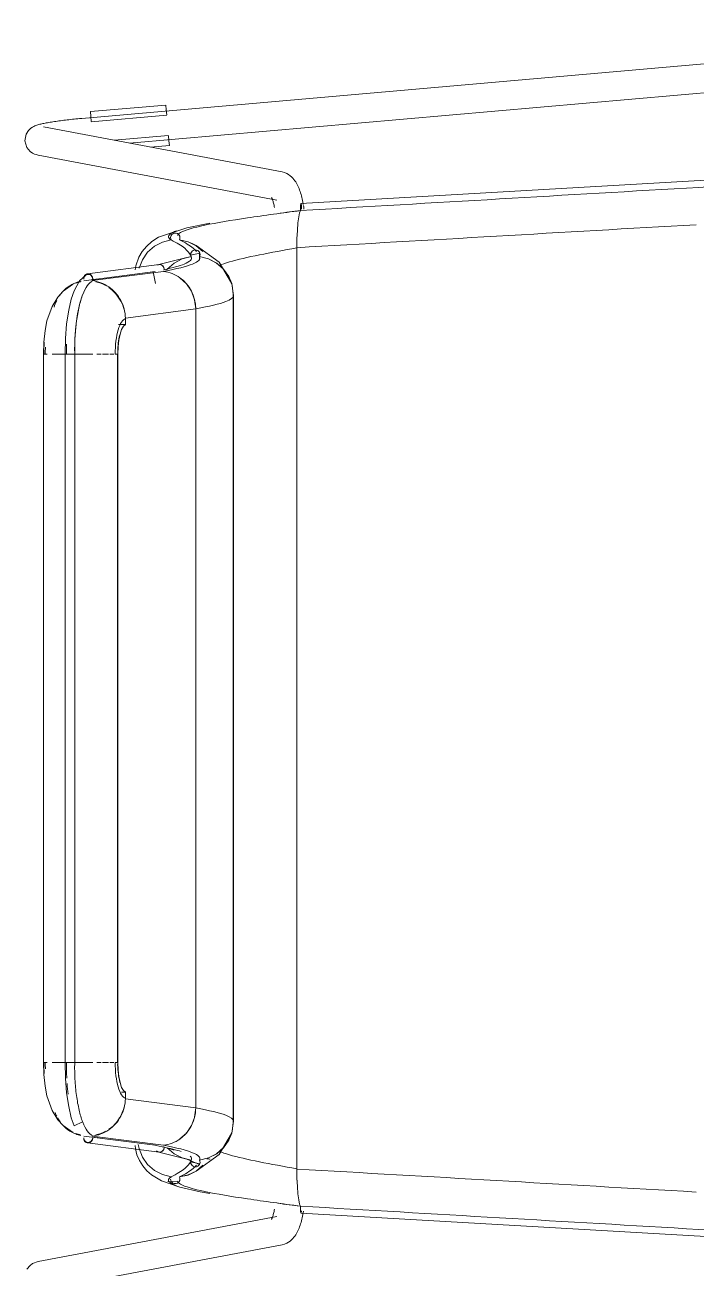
# Model space of a CAD drawing. Header units: millimetres. Extents: x 155927 to 295199, y -4084 to 97293.
# Drawn here: x 227239 to 227519, y 15441 to 15958 of the extents above; entities that cross this region are included whole.
import ezdxf

# ---------------------------------------------------------------- set-up
doc = ezdxf.new("R2010")
doc.units = ezdxf.units.MM
doc.header["$MEASUREMENT"] = 0
doc.layers.add('I-FURN', color=8, linetype='CONTINUOUS', lineweight=9)

msp = doc.modelspace()

# ---------------------------------------------------------------- linework, layer by layer
at = {"layer": 'I-FURN'}
for p, q in [((227706.29, 15958.28), (227262.97, 15919.33)), ((227282.84, 15909.03), (227707.34, 15946.33)), ((227266.58, 15922.15), (227297.99, 15924.91)), ((227266.76, 15920.11), (227266.58, 15922.15)), ((227297.99, 15924.91), (227298.17, 15922.86)), ((227298.17, 15922.86), (227298.35, 15920.8)), ((227242.43, 15915.7), (227242.99, 15916)), ((227242.99, 15916), (227243.47, 15916.22)), ((227243.47, 15916.22), (227243.9, 15916.39)), ((227243.9, 15916.39), (227244.3, 15916.53)), ((227244.3, 15916.53), (227244.7, 15916.66)), ((227244.7, 15916.66), (227245.09, 15916.77)), ((227245.09, 15916.77), (227245.49, 15916.88)), ((227245.49, 15916.88), (227245.91, 15916.98)), ((227245.91, 15916.98), (227246.33, 15917.08)), ((227246.33, 15917.08), (227246.78, 15917.18)), ((227246.78, 15917.18), (227247.24, 15917.28)), ((227247.24, 15917.28), (227247.71, 15917.37)), ((227247.71, 15917.37), (227248.21, 15917.47)), ((227248.21, 15917.47), (227248.72, 15917.56)), ((227248.72, 15917.56), (227249.26, 15917.66)), ((227249.26, 15917.66), (227249.81, 15917.75)), ((227249.81, 15917.75), (227250.38, 15917.84)), ((227250.38, 15917.84), (227250.96, 15917.93)), ((227250.96, 15917.93), (227251.57, 15918.02)), ((227251.57, 15918.02), (227252.18, 15918.11)), ((227252.18, 15918.11), (227252.82, 15918.2)), ((227252.82, 15918.2), (227253.47, 15918.29)), ((227253.47, 15918.29), (227254.13, 15918.38)), ((227254.13, 15918.38), (227254.81, 15918.47)), ((227254.81, 15918.47), (227255.5, 15918.55)), ((227255.5, 15918.55), (227256.19, 15918.64)), ((227256.19, 15918.64), (227256.9, 15918.72)), ((227256.9, 15918.72), (227257.62, 15918.8)), ((227257.62, 15918.8), (227258.35, 15918.88)), ((227258.35, 15918.88), (227259.08, 15918.96)), ((227259.08, 15918.96), (227259.82, 15919.04)), ((227259.82, 15919.04), (227260.56, 15919.11)), ((227260.56, 15919.11), (227261.31, 15919.18)), ((227261.31, 15919.18), (227262.06, 15919.25)), ((227262.06, 15919.25), (227262.81, 15919.32)), ((227262.81, 15919.32), (227262.97, 15919.33)), ((227266.94, 15918.04), (227266.76, 15920.11)), ((227266.95, 15917.92), (227298.36, 15920.68)), ((227239.3, 15909.95), (227239.78, 15912.71)), ((227239.78, 15912.71), (227240.82, 15914.37)), ((227240.82, 15914.37), (227241.73, 15915.22)), ((227241.73, 15915.22), (227242.43, 15915.7)), ((227346.41, 15897.04), (227247.12, 15915.85)), ((227299.1, 15912.23), (227276.5, 15910.24)), ((227299.11, 15912.11), (227299.3, 15910.04)), ((227240.13, 15907.2), (227239.3, 15909.95)), ((227240.13, 15907.2), (227241.45, 15905.62)), ((227241.45, 15905.62), (227242.53, 15904.88)), ((227291.58, 15907.3), (227299.48, 15908)), ((227299.3, 15910.04), (227299.48, 15908)), ((227242.53, 15904.88), (227243.34, 15904.5)), ((227243.34, 15904.5), (227243.96, 15904.29)), ((227243.96, 15904.29), (227244.47, 15904.15)), ((227244.47, 15904.15), (227244.89, 15904.06)), ((227244.89, 15904.06), (227344.18, 15885.25)), ((227686.17, 15903.14), (227354.26, 15883.85)), ((227346.41, 15897.04), (227347.4, 15896.78)), ((227347.4, 15896.78), (227348.3, 15896.42)), ((227348.3, 15896.42), (227349.09, 15895.98)), ((227349.09, 15895.98), (227349.77, 15895.5)), ((227349.77, 15895.5), (227350.37, 15894.99)), ((227350.37, 15894.99), (227350.89, 15894.47)), ((227350.89, 15894.47), (227351.34, 15893.94)), ((227351.34, 15893.94), (227351.74, 15893.4)), ((227351.74, 15893.4), (227352.1, 15892.87)), ((227352.1, 15892.87), (227352.43, 15892.33)), ((227352.43, 15892.33), (227352.72, 15891.79)), ((227352.72, 15891.79), (227352.99, 15891.24)), ((227352.99, 15891.24), (227353.24, 15890.68)), ((227353.24, 15890.68), (227353.48, 15890.11)), ((227353.48, 15890.11), (227353.7, 15889.53)), ((227341.95, 15886.47), (227341.97, 15886.45)), ((227341.97, 15886.45), (227342.01, 15886.37)), ((227342.01, 15886.37), (227342.06, 15886.29)), ((227342.06, 15886.29), (227342.13, 15886.13)), ((227342.13, 15886.13), (227342.22, 15885.94)), ((227342.22, 15885.94), (227342.31, 15885.71)), ((227342.31, 15885.71), (227342.41, 15885.44)), ((227342.41, 15885.44), (227342.52, 15885.13)), ((227342.52, 15885.13), (227342.63, 15884.8)), ((227353.7, 15889.53), (227353.9, 15888.94)), ((227353.9, 15888.94), (227354.1, 15888.33)), ((227354.1, 15888.33), (227354.28, 15887.72)), ((227354.28, 15887.72), (227354.45, 15887.09)), ((227354.45, 15887.09), (227354.61, 15886.44)), ((227354.61, 15886.44), (227354.77, 15885.79)), ((227354.77, 15885.79), (227354.91, 15885.12)), ((227354.91, 15885.12), (227355.04, 15884.44)), ((227342.63, 15884.8), (227342.74, 15884.43)), ((227342.74, 15884.43), (227342.84, 15884.04)), ((227342.84, 15884.04), (227342.95, 15883.62)), ((227342.95, 15883.62), (227343.05, 15883.17)), ((227343.05, 15883.17), (227343.15, 15882.7)), ((227343.15, 15882.7), (227343.25, 15882.21)), ((227353.67, 15880.08), (227353.3, 15878.33)), ((227353.31, 15878.34), (227353.67, 15880.08)), ((227353.67, 15880.08), (227354.07, 15880.98)), ((227354.07, 15880.98), (227353.67, 15880.08)), ((227354.05, 15881.95), (227354.06, 15882.45)), ((227354.06, 15882.44), (227354.05, 15881.95)), ((227354.05, 15881.95), (227354.05, 15881.45)), ((227354.05, 15881.45), (227354.05, 15881.95)), ((227354.05, 15881.45), (227354.07, 15880.98)), ((227354.07, 15880.98), (227354.05, 15881.45)), ((227354.08, 15882.9), (227354.06, 15882.44)), ((227354.06, 15882.45), (227354.08, 15882.9)), ((227354.08, 15882.9), (227354.11, 15883.29)), ((227354.11, 15883.28), (227354.08, 15882.9)), ((227354.11, 15883.29), (227354.16, 15883.59)), ((227354.16, 15883.58), (227354.11, 15883.28)), ((227354.16, 15883.59), (227354.21, 15883.78)), ((227354.21, 15883.77), (227354.16, 15883.58)), ((227354.26, 15883.85), (227354.21, 15883.77)), ((227354.21, 15883.78), (227354.26, 15883.85)), ((227354.31, 15883.78), (227354.26, 15883.85)), ((227354.26, 15883.85), (227354.31, 15883.79)), ((227354.31, 15883.79), (227354.36, 15883.6)), ((227354.36, 15883.6), (227354.31, 15883.78)), ((227354.41, 15883.31), (227354.36, 15883.6)), ((227354.36, 15883.6), (227354.41, 15883.31)), ((227354.44, 15882.93), (227354.41, 15883.31)), ((227354.41, 15883.31), (227354.44, 15882.93)), ((227354.46, 15882.48), (227354.44, 15882.93)), ((227354.44, 15882.93), (227354.47, 15882.48)), ((227354.47, 15881.99), (227354.46, 15882.48)), ((227354.47, 15882.48), (227354.47, 15881.99)), ((227354.47, 15881.49), (227354.47, 15881.99)), ((227354.47, 15881.99), (227354.47, 15881.49)), ((227355.04, 15884.44), (227355.17, 15883.74)), ((227355.17, 15883.74), (227355.21, 15883.49)), ((227355.28, 15883.04), (227355.39, 15882.33)), ((227355.39, 15882.33), (227355.49, 15881.6)), ((227316.35, 15875.74), (227306.68, 15873.84)), ((227352.99, 15875.84), (227352.75, 15872.74)), ((227352.76, 15872.78), (227352.99, 15875.84)), ((227353.3, 15878.33), (227352.99, 15875.84)), ((227353, 15875.87), (227353.31, 15878.33)), ((227294.97, 15869.85), (227292.14, 15868.03)), ((227306.68, 15873.84), (227294.97, 15869.85)), ((227299.97, 15869.7), (227300.04, 15870.2)), ((227300.04, 15870.2), (227299.97, 15869.7)), ((227300.01, 15869.2), (227299.97, 15869.7)), ((227299.97, 15869.7), (227300.01, 15869.21)), ((227300.04, 15870.2), (227300.24, 15870.65)), ((227300.24, 15870.65), (227300.04, 15870.2)), ((227300.24, 15870.65), (227300.54, 15871.04)), ((227300.54, 15871.04), (227300.24, 15870.65)), ((227300.54, 15871.04), (227300.94, 15871.34)), ((227300.94, 15871.34), (227300.54, 15871.04)), ((227301.39, 15871.54), (227300.94, 15871.34)), ((227300.94, 15871.34), (227301.39, 15871.53)), ((227301.39, 15871.53), (227301.88, 15871.61)), ((227301.88, 15871.61), (227301.39, 15871.54)), ((227301.88, 15871.61), (227302.36, 15871.55)), ((227302.36, 15871.55), (227301.88, 15871.61)), ((227302.36, 15871.55), (227302.82, 15871.37)), ((227302.82, 15871.37), (227302.36, 15871.55)), ((227302.82, 15871.37), (227303.22, 15871.08)), ((227303.23, 15871.08), (227302.82, 15871.37)), ((227303.22, 15871.08), (227303.54, 15870.7)), ((227303.54, 15870.7), (227303.23, 15871.08)), ((227303.54, 15870.7), (227303.75, 15870.25)), ((227303.75, 15870.25), (227303.54, 15870.7)), ((227303.75, 15870.25), (227303.84, 15869.76)), ((227303.84, 15869.76), (227303.75, 15870.25)), ((227303.84, 15869.76), (227303.81, 15869.26)), ((227303.81, 15869.26), (227303.84, 15869.76)), ((227352.6, 15869.26), (227352.75, 15872.74)), ((227352.75, 15872.74), (227352.6, 15869.2)), ((227289.9, 15866.04), (227288.12, 15863.87)), ((227292.14, 15868.03), (227289.9, 15866.04)), ((227293.22, 15866.09), (227290.4, 15863.61)), ((227296.54, 15867.83), (227293.22, 15866.09)), ((227300.17, 15868.73), (227296.54, 15867.83)), ((227300.01, 15869.21), (227300.17, 15868.73)), ((227300.18, 15868.73), (227300.01, 15869.2)), ((227303.81, 15869.26), (227303.66, 15868.79)), ((227303.66, 15868.79), (227303.81, 15869.26)), ((227303.66, 15868.79), (227307.27, 15867.99)), ((227307.28, 15868), (227303.66, 15868.79)), ((227307.27, 15867.99), (227310.6, 15866.35)), ((227310.6, 15866.36), (227307.28, 15868)), ((227310.67, 15866.41), (227308.93, 15867.3)), ((227308.94, 15864.07), (227309.35, 15864.36)), ((227309.34, 15864.36), (227308.94, 15864.07)), ((227309.81, 15864.55), (227309.34, 15864.36)), ((227309.35, 15864.36), (227309.81, 15864.55)), ((227310.3, 15864.62), (227309.81, 15864.55)), ((227309.81, 15864.55), (227310.3, 15864.61)), ((227310.79, 15864.55), (227310.3, 15864.62)), ((227310.3, 15864.61), (227310.79, 15864.55)), ((227313.43, 15863.96), (227310.6, 15866.36)), ((227310.6, 15866.35), (227313.44, 15863.96)), ((227320.21, 15859.43), (227310.67, 15866.41)), ((227310.79, 15864.55), (227311.25, 15864.36)), ((227311.25, 15864.36), (227310.79, 15864.55)), ((227311.25, 15864.36), (227311.65, 15864.07)), ((227311.65, 15864.07), (227311.25, 15864.36)), ((227352.54, 15865.51), (227352.6, 15869.2)), ((227352.6, 15869.2), (227352.54, 15865.43)), ((227352.54, 15865.43), (227352.54, 15482.03)), ((227352.54, 15482.03), (227352.54, 15865.43)), ((227286.78, 15861.6), (227285.49, 15858)), ((227288.12, 15863.87), (227286.78, 15861.6)), ((227288.22, 15860.53), (227286.82, 15857.01)), ((227290.4, 15863.61), (227288.22, 15860.53)), ((227295.08, 15858.45), (227306.7, 15861.42)), ((227301.43, 15859.13), (227298.56, 15856.62)), ((227304.83, 15860.88), (227301.43, 15859.13)), ((227308.54, 15861.78), (227304.83, 15860.88)), ((227306.7, 15861.42), (227308.56, 15861.74)), ((227312.15, 15863.29), (227308.26, 15862.45)), ((227308.43, 15863.24), (227308.34, 15862.74)), ((227308.34, 15862.74), (227308.38, 15862.25)), ((227308.35, 15862.74), (227308.43, 15863.23)), ((227308.38, 15862.24), (227308.35, 15862.74)), ((227308.38, 15862.25), (227308.54, 15861.78)), ((227308.55, 15861.77), (227308.38, 15862.24)), ((227308.63, 15863.69), (227308.43, 15863.24)), ((227308.43, 15863.23), (227308.63, 15863.68)), ((227308.63, 15863.68), (227308.94, 15864.07)), ((227308.94, 15864.07), (227308.63, 15863.69)), ((227311.65, 15864.07), (227311.96, 15863.68)), ((227311.97, 15863.69), (227311.65, 15864.07)), ((227311.96, 15863.68), (227312.17, 15863.23)), ((227312.17, 15863.24), (227311.97, 15863.69)), ((227312.07, 15860.71), (227312.02, 15863.59)), ((227312.05, 15861.78), (227312.21, 15862.25)), ((227312.21, 15862.24), (227312.05, 15861.77)), ((227315.76, 15860.88), (227312.05, 15861.78)), ((227312.25, 15862.74), (227312.17, 15863.24)), ((227312.17, 15863.23), (227312.25, 15862.74)), ((227312.25, 15862.74), (227312.21, 15862.24)), ((227312.21, 15862.25), (227312.25, 15862.74)), ((227315.76, 15860.88), (227319.15, 15859.13)), ((227319.16, 15859.13), (227315.76, 15860.88)), ((227319.15, 15859.13), (227322.03, 15856.62)), ((227322.03, 15856.62), (227319.16, 15859.13)), ((227325.33, 15850.78), (227320.21, 15859.43)), ((227261.98, 15851.71), (227264.88, 15854.25)), ((227293.52, 15855.62), (227263.82, 15851.77)), ((227295.16, 15858.47), (227265.38, 15854.61)), ((227267.37, 15851.79), (227297.07, 15855.64)), ((227285.49, 15858), (227285.27, 15856.34)), ((227292.74, 15855.49), (227293.69, 15850.67)), ((227294.92, 15858.41), (227294.48, 15858.23)), ((227295.39, 15858.48), (227294.92, 15858.41)), ((227295.86, 15858.41), (227295.39, 15858.48)), ((227296.3, 15858.22), (227295.86, 15858.41)), ((227296.69, 15857.93), (227296.3, 15858.22)), ((227296.99, 15857.55), (227296.69, 15857.93)), ((227297.18, 15857.09), (227296.99, 15857.55)), ((227297.26, 15856.6), (227297.18, 15857.09)), ((227297.22, 15856.11), (227297.26, 15856.6)), ((227298.56, 15856.62), (227298.33, 15856.36)), ((227322.03, 15856.62), (227324.2, 15853.48)), ((227324.2, 15853.49), (227322.03, 15856.62)), ((227325.4, 15850.62), (227324.03, 15853.8)), ((227255.3, 15847.45), (227259.19, 15850.13)), ((227259.19, 15850.13), (227259.39, 15850.23)), ((227259.8, 15847.59), (227261.98, 15851.71)), ((227265.02, 15851.92), (227269.79, 15852.54)), ((227306.57, 15850.52), (227303.83, 15853.01)), ((227308.65, 15847.4), (227306.57, 15850.52)), ((227325.57, 15849.92), (227324.2, 15853.49)), ((227324.2, 15853.48), (227325.56, 15849.91)), ((227326.19, 15845.59), (227325.4, 15850.62)), ((227325.56, 15849.91), (227326.04, 15846.12)), ((227326.04, 15846.12), (227325.57, 15849.92)), ((227250.61, 15841.09), (227253, 15844.98)), ((227253, 15844.98), (227255.3, 15847.45)), ((227257.54, 15839.44), (227258.64, 15844.13)), ((227258.64, 15844.13), (227259.8, 15847.59)), ((227263.34, 15845.83), (227262.25, 15842.39)), ((227309.97, 15843.86), (227308.65, 15847.4)), ((227310.44, 15840.09), (227309.97, 15843.86)), ((227326.04, 15846.12), (227326.04, 15501.34)), ((227326.04, 15501.34), (227326.04, 15846.12)), ((227326.19, 15806.68), (227326.19, 15845.59)), ((227248.48, 15835.05), (227250.61, 15841.09)), ((227256.69, 15833.82), (227257.54, 15839.44)), ((227262.25, 15842.39), (227261.28, 15837.96)), ((227281.17, 15836.23), (227310.44, 15840.09)), ((227310.44, 15840.09), (227310.44, 15507.38)), ((227310.44, 15507.38), (227310.44, 15840.09)), ((227247.69, 15831.01), (227248.48, 15835.05)), ((227256.21, 15827.7), (227256.69, 15833.82)), ((227260.69, 15833.95), (227260.15, 15827.38)), ((227261.28, 15837.96), (227260.69, 15833.95)), ((227281.23, 15833.51), (227278.23, 15833.51)), ((227280.37, 15832.87), (227281.23, 15833.51)), ((227281.23, 15833.51), (227281.17, 15836.23)), ((227247.19, 15826.19), (227247.69, 15831.01)), ((227278.4, 15827.05), (227278.91, 15829.54)), ((227278.91, 15829.54), (227279.58, 15831.52)), ((227279.58, 15831.52), (227280.37, 15832.87)), ((227247.08, 15821.16), (227247.19, 15826.19)), ((227256.11, 15821.16), (227256.21, 15827.7)), ((227260.15, 15827.38), (227260.07, 15821.16)), ((227277.98, 15821.16), (227278.08, 15824.2)), ((227278.08, 15824.2), (227278.4, 15827.05)), ((227247.25, 15821.16), (227247.08, 15821.16)), ((227247.08, 15821.16), (227247.08, 15526.31)), ((227247.09, 15821.16), (227248.57, 15821.16)), ((227250.6, 15821.16), (227253.17, 15821.16)), ((227256.36, 15821.16), (227253.33, 15821.16)), ((227253.34, 15821.16), (227256.36, 15821.16)), ((227256.11, 15821.16), (227256.11, 15526.31)), ((227256.11, 15821.16), (227260.07, 15821.16)), ((227256.18, 15821.16), (227256.11, 15821.16)), ((227256.38, 15821.16), (227256.18, 15821.16)), ((227256.68, 15821.16), (227256.38, 15821.16)), ((227257.07, 15821.16), (227256.68, 15821.16)), ((227257.53, 15821.16), (227257.07, 15821.16)), ((227258.02, 15821.16), (227257.53, 15821.16)), ((227258.52, 15821.16), (227258.02, 15821.16)), ((227258.99, 15821.16), (227258.52, 15821.16)), ((227259.41, 15821.16), (227258.99, 15821.16)), ((227259.74, 15821.16), (227259.41, 15821.16)), ((227259.96, 15821.16), (227259.74, 15821.16)), ((227260.07, 15821.16), (227259.96, 15821.16)), ((227263.86, 15821.16), (227260.05, 15821.16)), ((227260.05, 15821.16), (227263.86, 15821.16)), ((227260.08, 15526.31), (227260.08, 15821.16)), ((227264.05, 15821.16), (227267.61, 15821.16)), ((227269.24, 15821.16), (227271.08, 15821.16)), ((227271.6, 15821.16), (227274.06, 15821.16)), ((227274.65, 15821.16), (227276.39, 15821.16)), ((227277.92, 15821.16), (227277.92, 15526.31)), ((227277.98, 15526.31), (227277.98, 15821.16)), ((227326.19, 15501.88), (227326.19, 15806.68)), ((227247.08, 15526.31), (227247.25, 15526.31)), ((227247.08, 15526.31), (227247.19, 15521.28)), ((227248.57, 15526.31), (227247.09, 15526.31)), ((227253.17, 15526.31), (227250.6, 15526.31)), ((227253.33, 15526.31), (227256.36, 15526.31)), ((227256.36, 15526.31), (227253.34, 15526.31)), ((227259.96, 15526.31), (227256.11, 15526.31)), ((227256.11, 15526.31), (227256.21, 15519.76)), ((227256.11, 15526.31), (227256.18, 15526.31)), ((227256.18, 15526.31), (227256.38, 15526.31)), ((227256.38, 15526.31), (227256.68, 15526.31)), ((227256.68, 15526.31), (227257.07, 15526.31)), ((227257.07, 15526.31), (227257.53, 15526.31)), ((227257.53, 15526.31), (227258.02, 15526.31)), ((227258.02, 15526.31), (227258.52, 15526.31)), ((227258.52, 15526.31), (227258.99, 15526.31)), ((227258.99, 15526.31), (227259.41, 15526.31)), ((227259.41, 15526.31), (227259.74, 15526.31)), ((227259.74, 15526.31), (227259.96, 15526.31)), ((227260.05, 15526.31), (227264.05, 15526.31)), ((227263.86, 15526.31), (227260.05, 15526.31)), ((227267.61, 15526.31), (227264.05, 15526.31)), ((227271.08, 15526.31), (227269.24, 15526.31)), ((227274.06, 15526.31), (227271.6, 15526.31)), ((227276.39, 15526.31), (227274.65, 15526.31)), ((227278.08, 15523.27), (227277.98, 15526.31)), ((227278.4, 15520.42), (227278.08, 15523.27)), ((227247.19, 15521.28), (227247.69, 15516.45)), ((227256.21, 15519.76), (227256.69, 15513.64)), ((227278.91, 15517.93), (227278.4, 15520.42)), ((227279.58, 15515.94), (227278.91, 15517.93)), ((227247.69, 15516.45), (227248.48, 15512.42)), ((227248.48, 15512.42), (227250.61, 15506.37)), ((227256.69, 15513.64), (227257.54, 15508.02)), ((227279.57, 15513.95), (227281.23, 15513.95)), ((227280.37, 15514.59), (227279.58, 15515.94)), ((227281.23, 15513.95), (227280.37, 15514.59)), ((227281.17, 15511.24), (227281.23, 15513.95)), ((227257.54, 15508.02), (227258.64, 15503.33)), ((227310.44, 15507.38), (227281.17, 15511.24)), ((227309.97, 15503.61), (227310.44, 15507.38)), ((227250.61, 15506.37), (227253, 15502.49)), ((227253, 15502.49), (227255.3, 15500.01)), ((227258.64, 15503.33), (227259.8, 15499.88)), ((227308.65, 15500.06), (227309.9, 15503.34)), ((227326.19, 15501.88), (227325.4, 15496.84)), ((227255.3, 15500.01), (227259.19, 15497.34)), ((227259.19, 15497.34), (227259.39, 15497.24)), ((227259.8, 15499.88), (227263.34, 15501.64)), ((227303.83, 15494.46), (227306.57, 15496.95)), ((227306.57, 15496.95), (227308.65, 15500.06)), ((227325.33, 15496.69), (227320.21, 15488.04)), ((227325.4, 15496.84), (227324.03, 15493.66)), ((227325.56, 15497.55), (227324.2, 15493.98)), ((227324.2, 15493.98), (227325.57, 15497.55)), ((227326.04, 15501.34), (227325.56, 15497.55)), ((227325.57, 15497.55), (227326.04, 15501.34)), ((227263.82, 15495.69), (227293.52, 15491.85)), ((227265.38, 15492.85), (227295.16, 15489)), ((227267.35, 15495.24), (227269.79, 15494.92)), ((227267.37, 15495.67), (227297.07, 15491.83)), ((227285.16, 15491.73), (227285.31, 15490.31)), ((227286.45, 15492.19), (227286.82, 15490.45)), ((227286.83, 15490.46), (227286.46, 15492.2)), ((227299.03, 15490.6), (227292.74, 15491.97)), ((227324.2, 15493.98), (227322.03, 15490.85)), ((227322.03, 15490.84), (227324.2, 15493.98)), ((227285.31, 15490.31), (227285.97, 15487.81)), ((227285.97, 15487.81), (227287, 15485.44)), ((227286.82, 15490.45), (227288.22, 15486.94)), ((227288.22, 15486.94), (227290.4, 15483.85)), ((227294.1, 15489.53), (227294.48, 15489.24)), ((227294.48, 15489.24), (227294.92, 15489.05)), ((227294.92, 15489.05), (227295.39, 15488.98)), ((227295.08, 15489.01), (227306.7, 15486.05)), ((227295.39, 15488.98), (227295.86, 15489.05)), ((227295.86, 15489.05), (227296.3, 15489.24)), ((227296.3, 15489.24), (227296.69, 15489.54)), ((227296.69, 15489.54), (227296.99, 15489.92)), ((227296.99, 15489.92), (227297.18, 15490.37)), ((227297.18, 15490.37), (227297.26, 15490.86)), ((227297.26, 15490.86), (227297.22, 15491.36)), ((227298.56, 15490.84), (227301.43, 15488.33)), ((227301.46, 15489.84), (227299.03, 15490.6)), ((227301.43, 15488.33), (227304.83, 15486.58)), ((227304.83, 15486.58), (227308.54, 15485.69)), ((227320.21, 15488.04), (227310.67, 15481.05)), ((227312.05, 15485.69), (227315.76, 15486.58)), ((227319.15, 15488.34), (227315.76, 15486.59)), ((227315.76, 15486.58), (227319.16, 15488.33)), ((227322.03, 15490.85), (227319.15, 15488.34)), ((227319.16, 15488.33), (227322.03, 15490.84)), ((227287, 15485.44), (227288.37, 15483.24)), ((227288.37, 15483.24), (227290.06, 15481.26)), ((227290.06, 15481.26), (227292.02, 15479.53)), ((227290.4, 15483.85), (227293.22, 15481.37)), ((227293.22, 15481.37), (227296.54, 15479.63)), ((227306.7, 15486.05), (227312.02, 15483.88)), ((227310.6, 15481.11), (227307.27, 15479.47)), ((227307.28, 15479.46), (227310.6, 15481.1)), ((227308.26, 15485.01), (227312.15, 15484.17)), ((227308.38, 15485.22), (227308.34, 15484.72)), ((227308.34, 15484.72), (227308.43, 15484.23)), ((227308.35, 15484.72), (227308.38, 15485.22)), ((227308.43, 15484.23), (227308.35, 15484.72)), ((227308.38, 15485.22), (227308.55, 15485.69)), ((227308.54, 15485.69), (227308.38, 15485.22)), ((227308.63, 15483.78), (227308.43, 15484.23)), ((227308.43, 15484.23), (227308.63, 15483.78)), ((227308.94, 15483.4), (227308.63, 15483.78)), ((227308.63, 15483.78), (227308.94, 15483.4)), ((227309.35, 15483.11), (227308.94, 15483.4)), ((227308.94, 15483.4), (227309.34, 15483.1)), ((227309.34, 15483.1), (227309.81, 15482.91)), ((227309.81, 15482.92), (227309.35, 15483.11)), ((227310.3, 15482.85), (227309.81, 15482.92)), ((227309.81, 15482.91), (227310.3, 15482.85)), ((227310.79, 15482.92), (227310.3, 15482.85)), ((227310.3, 15482.85), (227310.79, 15482.91)), ((227313.44, 15483.51), (227310.6, 15481.11)), ((227310.6, 15481.1), (227313.43, 15483.51)), ((227311.25, 15483.11), (227310.79, 15482.92)), ((227310.79, 15482.91), (227311.25, 15483.1)), ((227311.65, 15483.4), (227311.25, 15483.11)), ((227311.25, 15483.1), (227311.65, 15483.4)), ((227311.96, 15483.78), (227311.65, 15483.4)), ((227311.65, 15483.4), (227311.97, 15483.78)), ((227312.17, 15484.23), (227311.96, 15483.78)), ((227311.97, 15483.78), (227312.17, 15484.23)), ((227312.05, 15485.69), (227312.21, 15485.22)), ((227312.21, 15485.22), (227312.05, 15485.69)), ((227312.25, 15484.72), (227312.17, 15484.23)), ((227312.17, 15484.23), (227312.25, 15484.72)), ((227312.21, 15485.22), (227312.25, 15484.72)), ((227312.25, 15484.72), (227312.21, 15485.22)), ((227352.54, 15482.03), (227352.6, 15478.26)), ((227352.6, 15478.26), (227352.54, 15481.95)), ((227292.02, 15479.53), (227296.13, 15477.02)), ((227296.13, 15477.02), (227303.76, 15474.35)), ((227296.54, 15479.63), (227300.17, 15478.73)), ((227299.25, 15477.82), (227298.93, 15476.66)), ((227298.93, 15476.66), (227302.78, 15476.85)), ((227300.04, 15477.27), (227299.97, 15477.76)), ((227299.97, 15477.76), (227300.04, 15477.27)), ((227300.01, 15478.26), (227300.18, 15478.73)), ((227300.17, 15478.73), (227300.01, 15478.26)), ((227300.24, 15476.81), (227300.04, 15477.27)), ((227300.04, 15477.27), (227300.24, 15476.81)), ((227300.54, 15476.43), (227300.24, 15476.81)), ((227300.24, 15476.81), (227300.54, 15476.42)), ((227300.94, 15476.13), (227300.54, 15476.43)), ((227300.54, 15476.42), (227300.94, 15476.12)), ((227301.39, 15475.93), (227300.94, 15476.13)), ((227300.94, 15476.12), (227301.39, 15475.93)), ((227301.88, 15475.86), (227301.39, 15475.93)), ((227301.39, 15475.93), (227301.88, 15475.85)), ((227302.36, 15475.92), (227301.88, 15475.86)), ((227301.88, 15475.85), (227302.36, 15475.91)), ((227302.82, 15476.1), (227302.36, 15475.92)), ((227302.36, 15475.91), (227302.82, 15476.1)), ((227303.22, 15476.39), (227302.82, 15476.1)), ((227302.82, 15476.1), (227303.23, 15476.38)), ((227303.54, 15476.77), (227303.22, 15476.39)), ((227303.23, 15476.38), (227303.54, 15476.76)), ((227303.75, 15477.22), (227303.54, 15476.77)), ((227303.54, 15476.76), (227303.75, 15477.21)), ((227307.27, 15479.47), (227303.66, 15478.68)), ((227303.66, 15478.68), (227307.28, 15479.46)), ((227303.66, 15478.68), (227303.81, 15478.21)), ((227303.81, 15478.2), (227303.66, 15478.68)), ((227303.84, 15477.71), (227303.75, 15477.22)), ((227303.75, 15477.21), (227303.84, 15477.7)), ((227303.81, 15478.21), (227303.84, 15477.71)), ((227303.84, 15477.7), (227303.81, 15478.2)), ((227310.67, 15481.05), (227308.93, 15480.16)), ((227352.6, 15478.26), (227352.75, 15474.73)), ((227352.75, 15474.73), (227352.6, 15478.2)), ((227303.76, 15474.35), (227312.28, 15472.46)), ((227312.28, 15472.46), (227316.35, 15471.72)), ((227352.75, 15474.73), (227352.99, 15471.63)), ((227352.99, 15471.62), (227352.76, 15474.68)), ((227352.99, 15471.63), (227353.3, 15469.13)), ((227353.31, 15469.13), (227353, 15471.59)), ((227353.3, 15469.13), (227353.67, 15467.38)), ((227353.67, 15467.38), (227353.31, 15469.12)), ((227354.07, 15466.48), (227353.67, 15467.38)), ((227353.67, 15467.38), (227354.07, 15466.48)), ((227354.07, 15466.48), (227354.05, 15466.01)), ((227354.05, 15466.01), (227354.07, 15466.48)), ((227354.05, 15466.01), (227354.05, 15465.51)), ((227354.05, 15465.51), (227354.05, 15466.01)), ((227344.18, 15462.21), (227244.89, 15443.4)), ((227341.95, 15460.99), (227341.97, 15461.02)), ((227341.97, 15461.02), (227342.01, 15461.09)), ((227342.01, 15461.09), (227342.06, 15461.18)), ((227342.06, 15461.18), (227342.13, 15461.33)), ((227342.13, 15461.33), (227342.22, 15461.53)), ((227342.22, 15461.53), (227342.31, 15461.76)), ((227342.31, 15461.76), (227342.41, 15462.03)), ((227342.41, 15462.03), (227342.52, 15462.33)), ((227342.52, 15462.33), (227342.63, 15462.67)), ((227342.63, 15462.67), (227342.74, 15463.03)), ((227342.74, 15463.03), (227342.84, 15463.43)), ((227342.84, 15463.43), (227342.95, 15463.85)), ((227342.95, 15463.85), (227343.05, 15464.29)), ((227343.05, 15464.29), (227343.15, 15464.76)), ((227343.15, 15464.76), (227343.25, 15465.26)), ((227354.05, 15465.51), (227354.06, 15465.02)), ((227354.06, 15465.02), (227354.05, 15465.51)), ((227354.06, 15465.02), (227354.08, 15464.57)), ((227354.08, 15464.56), (227354.06, 15465.02)), ((227354.08, 15464.57), (227354.11, 15464.18)), ((227354.11, 15464.18), (227354.08, 15464.56)), ((227354.11, 15464.18), (227354.16, 15463.88)), ((227354.16, 15463.88), (227354.11, 15464.18)), ((227354.26, 15463.62), (227354.31, 15463.68)), ((227354.31, 15463.68), (227354.26, 15463.61)), ((227686.17, 15444.33), (227354.26, 15463.61)), ((227354.28, 15459.75), (227354.45, 15460.38)), ((227354.36, 15463.86), (227354.41, 15464.15)), ((227354.41, 15464.15), (227354.36, 15463.86)), ((227354.41, 15464.15), (227354.44, 15464.53)), ((227354.44, 15464.53), (227354.41, 15464.15)), ((227354.45, 15460.38), (227354.61, 15461.02)), ((227354.61, 15461.02), (227354.77, 15461.68)), ((227354.77, 15461.68), (227354.91, 15462.35)), ((227354.91, 15462.35), (227355.04, 15463.03)), ((227355.04, 15463.03), (227355.17, 15463.72)), ((227355.17, 15463.72), (227355.28, 15464.42)), ((227352.43, 15455.14), (227352.72, 15455.67)), ((227352.72, 15455.67), (227352.99, 15456.22)), ((227352.99, 15456.22), (227353.24, 15456.78)), ((227353.24, 15456.78), (227353.48, 15457.35)), ((227353.48, 15457.35), (227353.7, 15457.94)), ((227353.7, 15457.94), (227353.9, 15458.53)), ((227353.9, 15458.53), (227354.1, 15459.13)), ((227354.1, 15459.13), (227354.28, 15459.75)), ((227247.12, 15431.61), (227346.41, 15450.42)), ((227346.41, 15450.42), (227347.4, 15450.68)), ((227347.4, 15450.68), (227348.3, 15451.05)), ((227348.3, 15451.05), (227349.09, 15451.48)), ((227349.09, 15451.48), (227349.77, 15451.97)), ((227349.77, 15451.97), (227350.37, 15452.48)), ((227350.37, 15452.48), (227350.89, 15453)), ((227350.89, 15453), (227351.34, 15453.53)), ((227351.34, 15453.53), (227351.74, 15454.06)), ((227351.74, 15454.06), (227352.1, 15454.6)), ((227352.1, 15454.6), (227352.43, 15455.14)), ((227240.13, 15440.26), (227241.45, 15441.84)), ((227241.45, 15441.84), (227242.53, 15442.59)), ((227242.53, 15442.59), (227243.34, 15442.96)), ((227243.34, 15442.96), (227243.96, 15443.18)), ((227243.96, 15443.18), (227244.47, 15443.31)), ((227244.47, 15443.31), (227244.89, 15443.4))]:
    msp.add_line(p, q, dxfattribs=at)
for centre, major_axis, ratio, start_param, end_param in [((227295.39, 15856.52), (0, 1.96), 0.955139, 4.501447, 6.790779), ((227295.37, 15839.96), (0, 15.78), 0.955139, 5.929149, 6.170649), ((227295.37, 15839.96), (0, 15.78), 0.955139, 5.687432, 5.928979), ((227295.37, 15839.96), (0, 15.78), 0.955139, 4.720632, 5.68731), ((227251.35, 15821.16), (0, 12.4), 0.287441, 1.332781, 1.570796), ((227262.83, 15821.16), (-15.75, 0), 0.000004, 3.431839, 3.614078), ((227251.35, 15526.31), (0, -12.4), 0.287441, 4.712389, 4.932602), ((227262.83, 15526.31), (-15.75, 0), 0.000004, 2.669107, 2.851347), ((227295.37, 15507.51), (0, 15.78), 0.955139, 4.462478, 4.704147), ((227295.37, 15507.51), (0, 15.78), 0.955139, 3.737469, 4.445381), ((227295.37, 15507.51), (0, 15.78), 0.955139, 3.254129, 3.495629), ((227295.37, 15507.51), (0, 15.78), 0.955139, 3.495799, 3.737346), ((227295.39, 15490.95), (0, 1.96), 0.955139, 2.379629, 4.923331)]:
    msp.add_ellipse(centre, major_axis=major_axis, ratio=ratio, start_param=start_param, end_param=end_param, dxfattribs=at)
for points in [[(227354.07, 15880.98), (227409.31, 15884.2), (227519.9, 15890.64), (227630.67, 15897.08), (227686.07, 15900.3)], [(227354.06, 15880.97), (227351, 15880.58), (227347.91, 15880.19), (227344.86, 15879.81)], [(227352.54, 15865.51), (227407.9, 15868.71), (227463.32, 15871.9), (227518.78, 15875.1)], [(227312.05, 15861.77), (227312.6, 15860.75), (227310.63, 15858.71), (227302.57, 15856.66), (227297.07, 15855.64)], [(227260.05, 15821.16), (227260, 15823.5), (227260.08, 15828.16), (227260.71, 15835.01), (227261.82, 15841.16), (227263.34, 15846.23), (227265.24, 15849.93), (227266.65, 15851.24), (227267.37, 15851.59)], [(227260.49, 15850.71), (227261.11, 15850.95), (227261.76, 15851.11), (227262.42, 15851.25)], [(227281.17, 15836.23), (227281.13, 15837.52), (227280.77, 15840.02), (227279.35, 15843.62), (227277.16, 15846.77), (227274.32, 15849.3), (227270.98, 15851.06), (227268.61, 15851.64), (227267.37, 15851.79)], [(227267.55, 15852.55), (227267.56, 15852.39), (227267.56, 15852.22), (227267.52, 15852.06)], [(227268.88, 15851.33), (227270.27, 15851.02), (227271.64, 15850.52), (227272.89, 15849.82)], [(227252.55, 15843.54), (227252.12, 15842.66), (227251.72, 15841.73), (227251.49, 15840.77)], [(227326.19, 15845.59), (227326.19, 15845.77), (227326.14, 15845.95), (227326.04, 15846.12)], [(227276.85, 15821.16), (227276.91, 15824.95), (227277.87, 15832.34), (227280.04, 15835.73), (227281.15, 15835.98)], [(227278.79, 15829.25), (227278.29, 15827.24), (227278.03, 15824.64), (227277.94, 15822)], [(227247.17, 15821.16), (227247.16, 15822.87), (227247.23, 15824.55), (227247.39, 15826.13)], [(227256.65, 15821.16), (227256.62, 15822.59), (227256.63, 15824.01), (227256.66, 15825.42)], [(227247.35, 15521.71), (227247.22, 15523.18), (227247.16, 15524.73), (227247.17, 15526.31)], [(227256.75, 15519.71), (227256.64, 15521.89), (227256.61, 15524.09), (227256.65, 15526.31)], [(227281.15, 15511.48), (227280.6, 15511.61), (227279.5, 15512.56), (227278.1, 15515.88), (227277.14, 15520.68), (227276.88, 15524.41), (227276.85, 15526.31)], [(227277.92, 15525.47), (227277.98, 15522.69), (227278.34, 15520.14), (227278.86, 15517.93)], [(227257.32, 15513.15), (227257.14, 15514.56), (227256.97, 15516.01), (227256.87, 15517.49)], [(227267.37, 15495.67), (227268.61, 15495.82), (227270.98, 15496.4), (227274.32, 15498.17), (227277.16, 15500.69), (227279.35, 15503.84), (227280.77, 15507.44), (227281.13, 15509.94), (227281.17, 15511.24)], [(227280.61, 15507.7), (227280.29, 15506.47), (227279.79, 15505.31), (227279.22, 15504.15)], [(227251.92, 15505.44), (227252.1, 15504.92), (227252.32, 15504.42), (227252.55, 15503.92)], [(227252.87, 15503.32), (227253.19, 15502.72), (227253.55, 15502.14), (227253.94, 15501.6)], [(227278.74, 15503.31), (227277.58, 15501.41), (227276.12, 15499.53), (227274.24, 15498.51)], [(227326.04, 15501.34), (227326.14, 15501.52), (227326.19, 15501.7), (227326.19, 15501.88)], [(227262.49, 15496.14), (227261.81, 15496.3), (227261.13, 15496.5), (227260.48, 15496.75)], [(227267.37, 15495.88), (227266.65, 15496.23), (227265.24, 15497.54), (227263.98, 15500), (227263.41, 15501.47)], [(227272.88, 15497.66), (227271.62, 15496.96), (227270.25, 15496.56), (227268.87, 15496.22)], [(227312.05, 15485.69), (227312.6, 15486.71), (227310.63, 15488.76), (227302.57, 15490.81), (227297.07, 15491.83)], [(227304.39, 15489.23), (227302.5, 15489.88), (227299.69, 15490.54), (227296.65, 15491.2)], [(227308.55, 15485.69), (227308.84, 15486.24), (227308.69, 15486.78), (227308.12, 15487.32)], [(227316.51, 15486.08), (227316.04, 15486.14), (227315.58, 15486.19), (227315.11, 15486.25)], [(227518.78, 15472.37), (227463.32, 15475.56), (227407.9, 15478.76), (227352.54, 15481.95)], [(227354.06, 15466.5), (227350.94, 15466.89), (227347.78, 15467.29), (227344.66, 15467.68)], [(227354.07, 15466.48), (227409.31, 15463.26), (227519.9, 15456.82), (227630.67, 15450.38), (227686.07, 15447.16)]]:
    msp.add_open_spline(points, degree=3, dxfattribs=at)
for points, knots in [([(227354.07, 15880.98), (227346.52, 15879.97), (227331.31, 15877.93), (227312.87, 15874.88), (227304.57, 15872.44), (227302.97, 15871.02), (227302.78, 15870.62)], [0, 0, 0, 0, 0.25, 0.5, 0.75, 0.8499412, 0.8499412, 0.8499412, 0.8499412]), ([(227302.59, 15872.58), (227301.87, 15872.32), (227298.85, 15871.04), (227298.62, 15869.76), (227300.17, 15868.73)], [0.6866019, 0.6866019, 0.6866019, 0.6866019, 0.75, 1, 1, 1, 1]), ([(227300.18, 15868.73), (227302.57, 15867.57), (227306, 15865.48), (227307.79, 15863.39), (227308.26, 15862.45)], [0, 0, 0, 0, 0.5, 0.9025379, 0.9025379, 0.9025379, 0.9025379]), ([(227303.66, 15868.79), (227306.07, 15867.62), (227308.72, 15865.99), (227310.4, 15864.36), (227310.79, 15863.9)], [0, 0, 0, 0, 0.5, 0.696307, 0.696307, 0.696307, 0.696307]), ([(227320.27, 15858.13), (227321.42, 15858.62), (227325.66, 15860.08), (227336.37, 15862.51), (227347.15, 15864.46), (227352.54, 15865.43)], [0.375, 0.375, 0.375, 0.375, 0.5, 0.75, 1, 1, 1, 1]), ([(227308.55, 15861.77), (227309.09, 15860.75), (227307.36, 15858.94), (227300.89, 15857.13), (227297.19, 15856.34)], [0, 0, 0, 0, 0.5, 0.8865276, 0.8865276, 0.8865276, 0.8865276]), ([(227267.37, 15851.79), (227267.43, 15851.93), (227267.49, 15852.15), (227267.54, 15852.43), (227267.55, 15852.71), (227267.51, 15853.01), (227267.43, 15853.3), (227267.32, 15853.57), (227267.12, 15853.89), (227266.82, 15854.21), (227266.45, 15854.44), (227266.09, 15854.58), (227265.78, 15854.62), (227265.5, 15854.63), (227265.24, 15854.59), (227264.99, 15854.52), (227264.75, 15854.41), (227264.45, 15854.22), (227264.14, 15853.89), (227263.92, 15853.49), (227263.82, 15853.14), (227263.77, 15852.78), (227263.78, 15852.53), (227263.81, 15852.36)], [0, 0, 0, 0, 0.0555556, 0.0833333, 0.1111111, 0.1666667, 0.1944444, 0.2222222, 0.2777778, 0.3333333, 0.3888889, 0.4444444, 0.4791667, 0.5138889, 0.5486111, 0.5833333, 0.6180556, 0.6527778, 0.7222222, 0.7916667, 0.8263889, 0.8611111, 0.9260611, 0.9260611, 0.9260611, 0.9260611]), ([(227263.8, 15852.55), (227263.8, 15852.72), (227263.84, 15853.01), (227263.98, 15853.39), (227264.24, 15853.81), (227264.76, 15854.26), (227265.62, 15854.51), (227266.42, 15854.28), (227266.95, 15853.89), (227267.26, 15853.51), (227267.41, 15853.2), (227267.45, 15853.04)], [-0.875, -0.875, -0.875, -0.875, -0.8125, -0.765625, -0.71875, -0.625, -0.5, -0.375, -0.3125, -0.25, -0.1875, -0.1875, -0.1875, -0.1875]), ([(227262.71, 15851.58), (227261.94, 15851.42), (227260.04, 15850.85), (227257.18, 15849.3), (227254.99, 15847.29), (227253.98, 15845.91), (227253.72, 15845.5)], [0.0592823, 0.0592823, 0.0592823, 0.0592823, 0.1666667, 0.3333333, 0.5, 0.565028, 0.565028, 0.565028, 0.565028]), ([(227274.24, 15848.96), (227276.3, 15847.52), (227278.8, 15844.58), (227280.37, 15841.01), (227280.61, 15839.76)], [-0.6666667, -0.6666667, -0.6666667, -0.6666667, -0.3333333, -0.1666667, -0.1666667, -0.1666667, -0.1666667]), ([(227310.44, 15840.09), (227316.17, 15841.09), (227323.81, 15842.93), (227326.19, 15844.76), (227326.19, 15845.59)], [0, 0, 0, 0, 0.5, 0.9107154, 0.9107154, 0.9107154, 0.9107154]), ([(227263.34, 15501.64), (227262.8, 15503.06), (227261.8, 15506.39), (227260.71, 15512.45), (227260.08, 15519.31), (227260, 15523.96), (227260.05, 15526.31)], [0.3397465, 0.3397465, 0.3397465, 0.3397465, 0.5, 0.6666667, 0.8333333, 0.9999948, 0.9999948, 0.9999948, 0.9999948]), ([(227326.19, 15501.88), (227326.19, 15502.71), (227323.81, 15504.54), (227316.17, 15506.37), (227310.44, 15507.38)], [0.0892847, 0.0892847, 0.0892847, 0.0892847, 0.5, 1, 1, 1, 1]), ([(227254.57, 15500.8), (227255.36, 15499.86), (227257.17, 15498.18), (227259.99, 15496.58), (227261.9, 15496.12), (227262.64, 15495.96)], [0.5, 0.5, 0.5, 0.5, 0.6666667, 0.8333333, 0.9365189, 0.9365189, 0.9365189, 0.9365189]), ([(227263.78, 15494.82), (227263.78, 15494.68), (227263.79, 15494.45), (227263.86, 15494.16), (227263.96, 15493.89), (227264.14, 15493.58), (227264.43, 15493.26), (227264.79, 15493.02), (227265.14, 15492.89), (227265.45, 15492.84), (227265.72, 15492.84), (227265.99, 15492.87), (227266.24, 15492.94), (227266.49, 15493.06), (227266.8, 15493.25), (227267.13, 15493.57), (227267.36, 15493.97), (227267.48, 15494.32), (227267.53, 15494.58), (227267.55, 15494.75), (227267.55, 15494.82)], [0.1111111, 0.1111111, 0.1111111, 0.1111111, 0.1666667, 0.1944444, 0.2222222, 0.2777778, 0.3333333, 0.3888889, 0.4444444, 0.4791667, 0.5138889, 0.5486111, 0.5833333, 0.6180556, 0.6527778, 0.7222222, 0.7916667, 0.8263889, 0.8611111, 0.8888889, 0.8888889, 0.8888889, 0.8888889]), ([(227267.45, 15494.42), (227267.42, 15494.3), (227267.32, 15494.07), (227267.04, 15493.66), (227266.5, 15493.2), (227265.62, 15492.95), (227264.84, 15493.18), (227264.33, 15493.57), (227264.03, 15493.96), (227263.84, 15494.42), (227263.8, 15494.75), (227263.8, 15494.91)], [-0.8125, -0.8125, -0.8125, -0.8125, -0.765625, -0.71875, -0.625, -0.5, -0.375, -0.3125, -0.25, -0.1875, -0.125, -0.125, -0.125, -0.125]), ([(227352.54, 15482.03), (227347.15, 15483.01), (227336.37, 15484.95), (227325.66, 15487.39), (227321.42, 15488.84), (227320.27, 15489.33)], [0, 0, 0, 0, 0.25, 0.5, 0.625, 0.625, 0.625, 0.625]), ([(227300.18, 15478.73), (227302.57, 15479.89), (227306, 15481.98), (227307.79, 15484.08), (227308.26, 15485.01)], [0, 0, 0, 0, 0.5, 0.9025383, 0.9025383, 0.9025383, 0.9025383]), ([(227303.66, 15478.68), (227306.07, 15479.85), (227308.72, 15481.47), (227310.4, 15483.1), (227310.79, 15483.56)], [0, 0, 0, 0, 0.5, 0.6963068, 0.6963068, 0.6963068, 0.6963068]), ([(227302.38, 15474.96), (227301.75, 15475.19), (227298.85, 15476.45), (227298.62, 15477.71), (227300.17, 15478.73)], [0.6929173, 0.6929173, 0.6929173, 0.6929173, 0.75, 1, 1, 1, 1]), ([(227354.07, 15466.48), (227346.52, 15467.5), (227331.31, 15469.53), (227312.87, 15472.58), (227304.57, 15475.02), (227302.97, 15476.44), (227302.78, 15476.85)], [0, 0, 0, 0, 0.25, 0.5, 0.75, 0.8499411, 0.8499411, 0.8499411, 0.8499411])]:
    msp.add_open_spline(points, degree=3, knots=knots, dxfattribs=at)

doc.saveas('drawing.dxf')
